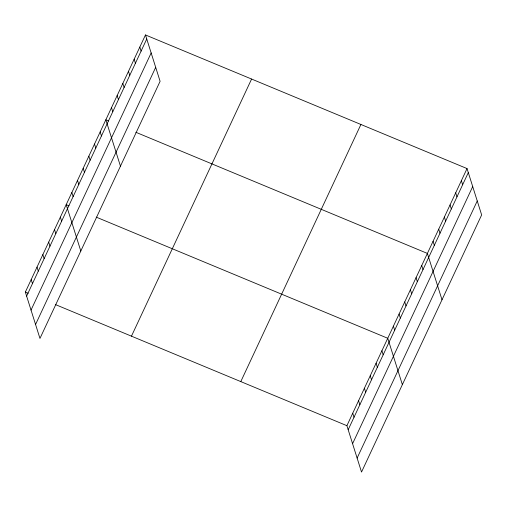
<?xml version="1.0" encoding="UTF-8"?>
<svg xmlns="http://www.w3.org/2000/svg" width="507" height="507" viewBox="0 0 507 507"><rect width="100%" height="100%" fill="white"/><g stroke="black" fill="none" stroke-linecap="round" stroke-linejoin="round"><path stroke-width="0.76" d="M145.477 34.951L160.098 81.31L39.964 338.429L25.35 292.076L145.477 34.951L467.036 168.571L481.65 214.924L361.523 472.049L346.902 425.69L467.036 168.571M26.624 296.113L146.751 38.995M31.028 310.081L151.156 52.956M35.566 324.467L155.693 67.342M131.465 336.166L251.592 79.041M240.793 381.6L360.921 124.475M348.176 429.733L468.31 172.608M352.58 443.695L472.708 186.576M357.118 458.087L477.245 200.962M108.631 120.964L105.836 119.804L120.451 166.157M135.857 132.276L427.388 253.418L442.009 299.776M68.984 205.81L66.195 204.651L80.809 251.009M96.21 217.123L387.747 338.27L402.368 384.629M25.35 292.076L28.145 293.236M55.371 304.549L346.902 425.69M461.37 180.688L462.644 184.732M455.704 192.812L456.978 196.849M450.045 204.936L451.319 208.973M444.379 217.053L445.653 221.096M438.72 229.177L439.994 233.214M433.054 241.3L434.328 245.337M421.729 265.541L423.003 269.578M416.063 277.659L417.337 281.702M410.404 289.782L411.678 293.826M404.738 301.906L406.012 305.943M399.072 314.023L400.346 318.066M393.413 326.147L394.687 330.19M381.91 350.755L383.184 354.799M376.08 363.246L377.354 367.29M370.243 375.738L371.517 379.775M364.406 388.223L365.68 392.266M358.576 400.714L359.85 404.757M352.739 413.205L354.013 417.242M139.818 47.075L141.092 51.112M134.152 59.192L135.426 63.236M128.486 71.316L129.767 75.359M122.827 83.44L124.101 87.477M117.161 95.557L118.435 99.6M111.502 107.68L112.776 111.717M100.171 131.921L101.444 135.965M94.511 144.045L95.785 148.082M88.845 156.169L90.119 160.206M83.186 168.286L84.46 172.329M77.52 180.41L78.794 184.447M71.855 192.527L73.128 196.57M60.358 217.142L61.632 221.179M54.522 229.627L55.795 233.67M48.691 242.118L49.965 246.161M42.854 254.609L44.128 258.646M37.017 267.094L38.291 271.137M31.187 279.585L32.461 283.628"/></g></svg>
